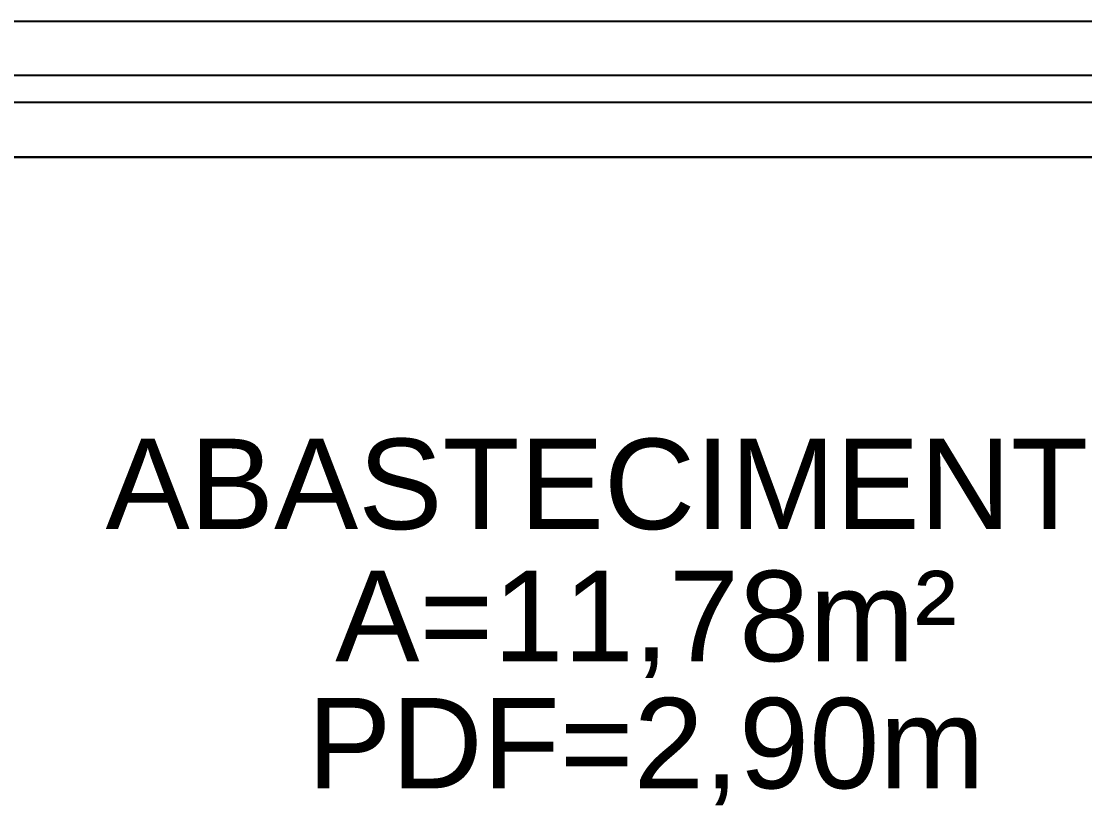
# Model space of a CAD drawing. Extents: x 100 to 738, y -85 to 470.
# Drawn here: x 643.124 to 644.3, y 463.7 to 464.567 of the extents above; entities that cross this region are included whole.
import ezdxf
from ezdxf.enums import TextEntityAlignment as Align

# ---------------------------------------------------------------- set-up
doc = ezdxf.new("R2010")
doc.units = 0
doc.layers.get('0').update_dxf_attribs({"linetype": 'CONTINUOUS'})
for name, color, linetype in [('A102', 2, 'CONTINUOUS'), ('ARQ-DIV', 3, 'CONTINUOUS'), ('ARQ-PIS', 1, 'CONTINUOUS'), ('GRF-SMB', 2, 'CONTINUOUS')]:
    doc.layers.add(name, color=color, linetype=linetype)
doc.styles.add('Arial_1', font='arial.ttf', dxfattribs={"height": 0.075})

# ---------------------------------------------------------------- blocks, each defined once
blk = doc.blocks.new('BASE ARQ')
at = {"layer": 'A102'}
for p, q in [((752.3398, 486.481), (754.3398, 486.481)), ((752.3398, 486.331), (754.3398, 486.331))]:
    blk.add_line(p, q, dxfattribs=at)
at = {"layer": 'ARQ-DIV'}
for p, q in [((754.3398, 486.421), (752.3398, 486.421)), ((754.3398, 486.391), (752.3398, 486.391))]:
    blk.add_line(p, q, dxfattribs=at)
blk = doc.blocks.new('Tag_Ambiente')
at = {"color": 3, "style": 'Arial_1'}
for tag, p in [('AMBIENTE', (0.3887, 0.7016)), ('X', (0.1766, 0.2188)), ('Y', (0.3848, 0.2188)), ('Z', (0.6048, 0.2188))]:
    blk.add_attdef(tag, text='', height=0.1, dxfattribs=at).set_placement(p, align=Align.CENTER)
at = {"style": 'Arial_1'}
for tag, p in [('ÁREA', (0.3887, 0.5557)), ('PÉ-DIREITO', (0.3887, 0.4152))]:
    blk.add_attdef(tag, text='', height=0.1, dxfattribs=at).set_placement(p, align=Align.CENTER)
blk.add_attdef('NÍVEL', (0.3039, 0.0223), '', height=0.1, dxfattribs=at)

msp = doc.modelspace()

# ---------------------------------------------------------------- linework, layer by layer
at = {"layer": 'ARQ-PIS'}
msp.add_lwpolyline([(640.0993, 464.4167), (645.7282, 464.4167), (645.7282, 462.3311), (640.0993, 462.3173)], close=True, dxfattribs=at)

# ---------------------------------------------------------------- block references
msp.add_blockref('BASE ARQ', (-109.7317, -21.9142))
at = {"layer": 'GRF-SMB'}
ref = msp.add_blockref('Tag_Ambiente', (643.4262, 463.3037, 0), dxfattribs=at)
ref.add_attrib('AMBIENTE', 'ABASTECIMENTO', dxfattribs={"layer": '0', "color": 3, "height": 0.1, "style": 'Arial_1'}).set_placement((643.815, 464.0054, 0), align=Align.CENTER)
ref.add_attrib('ÁREA', 'A=11,78m²', dxfattribs={"layer": '0', "height": 0.1, "style": 'Arial_1'}).set_placement((643.815, 463.8594, 0), align=Align.CENTER)
ref.add_attrib('PÉ-DIREITO', 'PDF=2,90m', dxfattribs={"layer": '0', "height": 0.1, "style": 'Arial_1'}).set_placement((643.815, 463.7189, 0), align=Align.CENTER)

doc.saveas('drawing.dxf')
